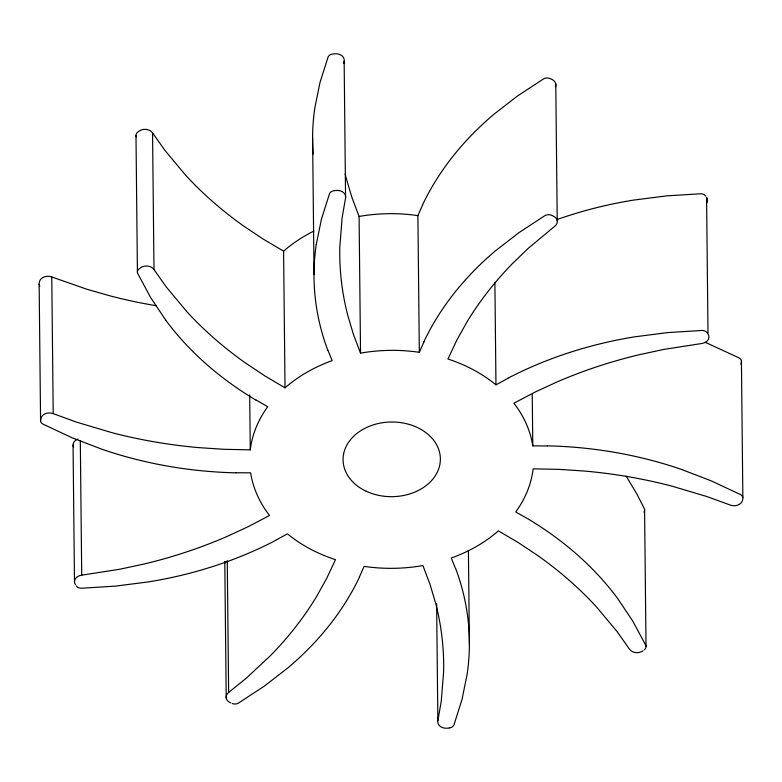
<?xml version="1.0" encoding="UTF-8"?>
<svg xmlns="http://www.w3.org/2000/svg" width="782" height="782" viewBox="0 0 782 782"><rect width="100%" height="100%" fill="white"/><g stroke="black" fill="none" stroke-linecap="round" stroke-linejoin="round"><path stroke-width="1.17" d="M316.29 244.424L321.412 219.253L329.466 193.858A5.679 4.36 -0.6 0 1 334.002 190.74L335.82 190.505A8.524 6.539 -0.6 0 1 345.576 197.973L342.125 217.738L339.799 247.19A423.404 324.823 -0.6 0 0 347.667 314.99L353.337 334.119L360.531 353.141A142.07 108.991 -0.6 0 1 419.328 352.311L424.02 341.744M343.718 63.489L344.148 61.289A8.524 6.539 -0.6 0 0 334.393 53.821L332.565 54.056A5.679 4.36 -0.6 0 0 328.029 57.174L319.975 82.569L314.863 107.74A355.233 272.527 -0.6 0 0 313.152 154.054M447.724 728.169L447.607 728.179A8.524 6.539 -0.6 0 1 437.852 720.711L441.302 700.946L443.629 671.494A423.404 324.823 -0.6 0 0 435.76 603.694L430.09 584.565L422.906 565.542A142.07 108.991 -0.6 0 1 364.099 566.373L359.417 576.94M419.328 352.311L417.901 215.627L422.583 205.06M230.778 702.93A8.524 6.539 -0.6 0 1 228.647 692.471L246.565 677.965L271.002 655.091A423.404 324.823 -0.6 0 0 316.612 596.471L326.7 578.367L335.478 559.677A142.07 108.991 -0.6 0 1 287.463 533.832L275.596 540.303M644.309 649.803L644.388 649.734A5.679 4.36 -0.6 0 0 645.688 645.179L632.775 621.084L617.643 598.494A355.233 272.527 -0.6 0 0 527.42 518.544L515.719 511.995A142.07 108.991 -0.6 0 0 533.168 468.838L559.013 469.366L584.516 471.047A423.404 324.823 -0.6 0 1 671.034 485.886L706.811 496.531L730.232 505.045A8.524 6.539 -0.6 0 0 742.558 500.197L742.832 498.799A5.679 4.36 -0.6 0 0 740.398 494.537L711.444 480.95L681.855 469.571M423.893 341.714A355.233 272.527 -0.6 0 1 495.573 250.719L519.013 232.606L544.956 215.607A5.679 4.36 -0.6 0 1 551.007 215.118L552.649 215.754A8.524 6.539 -0.6 0 1 554.79 226.223L528.388 248.197L512.425 263.593A423.404 324.823 -0.6 0 0 466.825 322.213L456.737 340.317L447.949 359.016A142.07 108.991 -0.6 0 1 495.964 384.852L507.841 378.38M75.424 584.643A8.524 6.539 -0.6 0 1 81.719 575.171L119.822 569.228L144.484 563.92A423.404 324.823 -0.6 0 0 226.145 536.863L248.138 526.706L269.536 515.485A142.07 108.991 -0.6 0 1 250.651 472.836L236.135 472.739M449.093 727.993L448.516 728.071M706.967 202.626A8.524 6.539 -0.6 0 0 706.576 197.357L708.013 334.051A8.524 6.539 -0.6 0 1 701.718 343.513L663.605 349.456L638.943 354.774A423.404 324.823 -0.6 0 0 557.292 381.821L535.299 391.978L513.891 403.199A142.07 108.991 -0.6 0 1 532.786 445.848L547.302 445.945M256.095 400.061L267.718 406.689A142.07 108.991 -0.6 0 0 250.269 449.846L224.414 449.318L198.921 447.646A423.404 324.823 -0.6 0 1 112.403 432.808L76.626 422.153L53.205 413.639A8.524 6.539 -0.6 0 0 40.879 418.487L40.596 419.885A5.679 4.36 -0.6 0 0 43.039 424.147L71.983 437.734L101.582 449.112A355.233 272.527 -0.6 0 0 236.125 472.846M39.872 286.046A5.679 4.36 -0.6 0 1 39.168 283.201L39.442 281.803A8.524 6.539 -0.6 0 1 51.768 276.955L87.027 289.301L110.966 296.114A423.404 324.823 -0.6 0 0 156.508 305.762M232.322 703.526L232.43 703.565A5.679 4.36 -0.6 0 0 238.471 703.077L264.424 686.078L287.825 667.936A355.233 272.527 -0.6 0 0 359.544 576.969M705.12 342.223L738.961 357.853A5.679 4.36 -0.6 0 1 741.404 362.115L741.121 363.513A8.524 6.539 -0.6 0 1 740.916 364.256M327.863 350.023L332.145 360.649A142.07 108.991 -0.6 0 0 285.019 387.843L283.592 251.159L263.172 239.067L243.906 226.213A423.404 324.823 -0.6 0 1 185.569 175.139L164.894 150.359L152.558 132.872A8.524 6.539 -0.6 0 0 138.913 131.259L137.612 132.266A5.679 4.36 -0.6 0 0 136.312 136.821M285.019 387.843L264.599 375.751L245.343 362.897A423.404 324.823 -0.6 0 1 186.996 311.822L166.331 287.043L153.986 269.555L152.558 132.872M165.784 320.19L150.662 297.6L137.749 273.514A5.679 4.36 -0.6 0 1 139.04 268.949L140.34 267.943A8.524 6.539 -0.6 0 1 153.986 269.555M707.27 332.946L707.221 332.868A5.679 4.36 -0.6 0 0 701.923 330.463L667.994 332.565L635.238 336.749A355.233 272.527 -0.6 0 0 507.762 378.302M626.147 476.091L636.773 493.853L644.26 508.486A5.679 4.36 -0.6 0 1 643.899 512.083M360.531 353.141L359.094 216.458L351.91 197.435L346.24 178.306A423.404 324.823 -0.6 0 1 345.185 174.044M455.574 568.661L451.282 558.035A142.07 108.991 -0.6 0 0 498.408 530.841L518.828 542.933L538.094 555.787A423.404 324.823 -0.6 0 1 596.431 606.861L617.106 631.641L629.442 649.128A8.524 6.539 -0.6 0 0 643.087 650.741M741.424 360.913L742.851 497.596M644.583 509.659L646.01 646.352M555.777 83.87L557.214 220.553M532.249 394.587L532.786 445.848M494.889 282.341L495.964 384.852M468.408 550.391L469.396 644.358M436.63 603.557L437.852 720.711M344.148 61.289L345.576 197.973M312.605 137.642L314.041 274.326M249.693 394.93L250.269 449.846M227.259 560.665L228.647 692.471M224.786 561.447L226.223 698.131M135.99 135.648L137.417 272.341M80.311 440.931L81.719 575.171M73.058 444.978L74.486 581.661M51.768 276.955L53.205 413.639M39.149 284.404L40.576 421.087M705.735 196.106A5.679 4.36 -0.6 0 0 700.486 193.77L666.557 195.881L633.801 200.065A355.233 272.527 -0.6 0 0 557.292 219.478M555.552 86.694A8.524 6.539 -0.6 0 0 551.222 79.07L549.57 78.435A5.679 4.36 -0.6 0 0 543.529 78.923L517.576 95.922L494.175 114.064A355.233 272.527 -0.6 0 0 422.456 205.031M283.592 251.159A142.07 108.991 -0.6 0 1 313.885 231.101M359.094 216.458A142.07 108.991 -0.6 0 1 417.901 215.627M73.596 447.265A8.524 6.539 -0.6 0 1 77.926 439.054M225.324 562.913A8.524 6.539 -0.6 0 1 224.874 561.818M327.726 350.053A355.233 272.527 -0.6 0 1 316.251 244.424M256.007 400.149A355.233 272.527 -0.6 0 1 165.755 320.209M76.265 585.894A5.679 4.36 -0.6 0 0 81.514 588.23L115.443 586.119L148.199 581.935A355.233 272.527 -0.6 0 0 275.675 540.391M449.435 727.944A5.679 4.36 -0.6 0 0 453.971 724.826L462.025 699.431L467.137 674.26A355.233 272.527 -0.6 0 0 455.701 568.631M547.302 445.838A355.233 272.527 -0.6 0 1 681.865 469.542M366.191 491.233A48.66 37.331 -0.6 0 0 440.354 460.197A48.66 37.331 -0.6 0 0 368.605 426.591A48.66 37.331 -0.6 0 0 366.191 491.233"/></g></svg>
